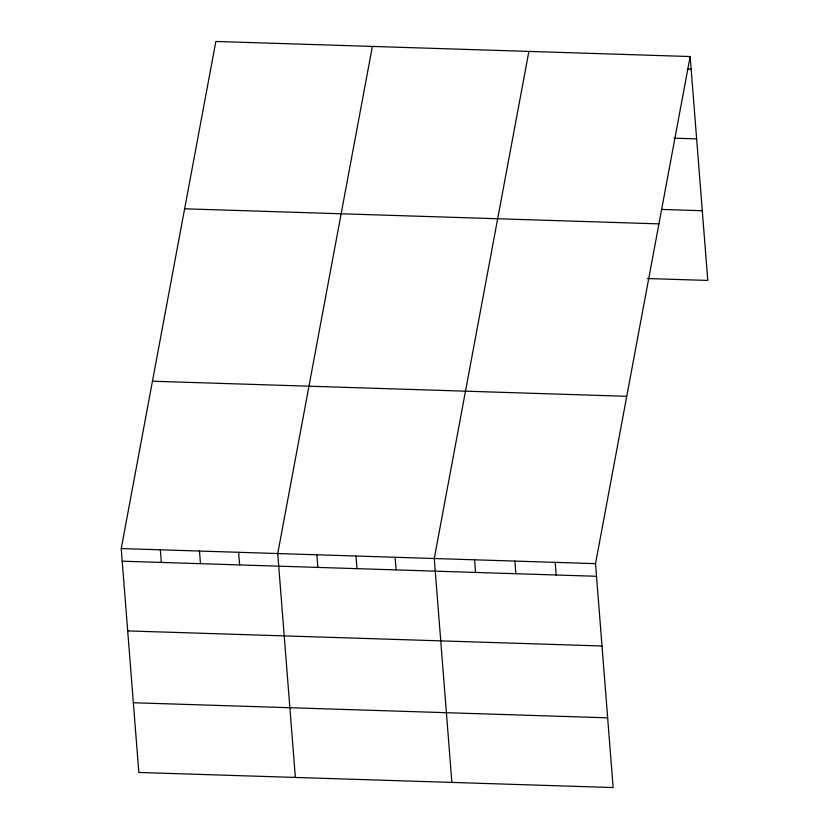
<?xml version="1.0" encoding="UTF-8"?>
<svg xmlns="http://www.w3.org/2000/svg" width="829" height="829" viewBox="0 0 829 829"><rect width="100%" height="100%" fill="white"/><g stroke="black" fill="none" stroke-linecap="round" stroke-linejoin="round"><path stroke-width="1.24" d="M690.163 56.538L595.523 563.647L613.139 787.55L138.837 772.462L121.221 548.56L215.861 41.45L690.163 56.538L707.779 280.44L647.304 278.523M372.376 46.434L277.736 553.534L295.362 777.436M528.892 51.408L434.261 558.518L451.878 782.421M687.376 69.056L691.158 69.18M673.967 138.174L696.64 138.889M661.977 209.436L702.298 210.721M184.629 208.794L658.931 223.882M152.453 381.216L626.755 396.303M121.221 548.56L595.523 563.647M122.215 561.192L596.517 576.279M127.697 630.91L601.999 645.998M133.355 702.743L607.657 717.831M555.202 562.363L556.197 574.994M514.892 561.088L515.887 573.72M474.571 559.803L475.566 572.435M395.132 557.275L396.127 569.906M356.004 556.031L356.988 568.663M316.865 554.788L317.859 567.419M238.607 552.29L239.602 564.922M199.478 551.047L200.473 563.679M160.349 549.803L161.344 562.435"/></g></svg>
